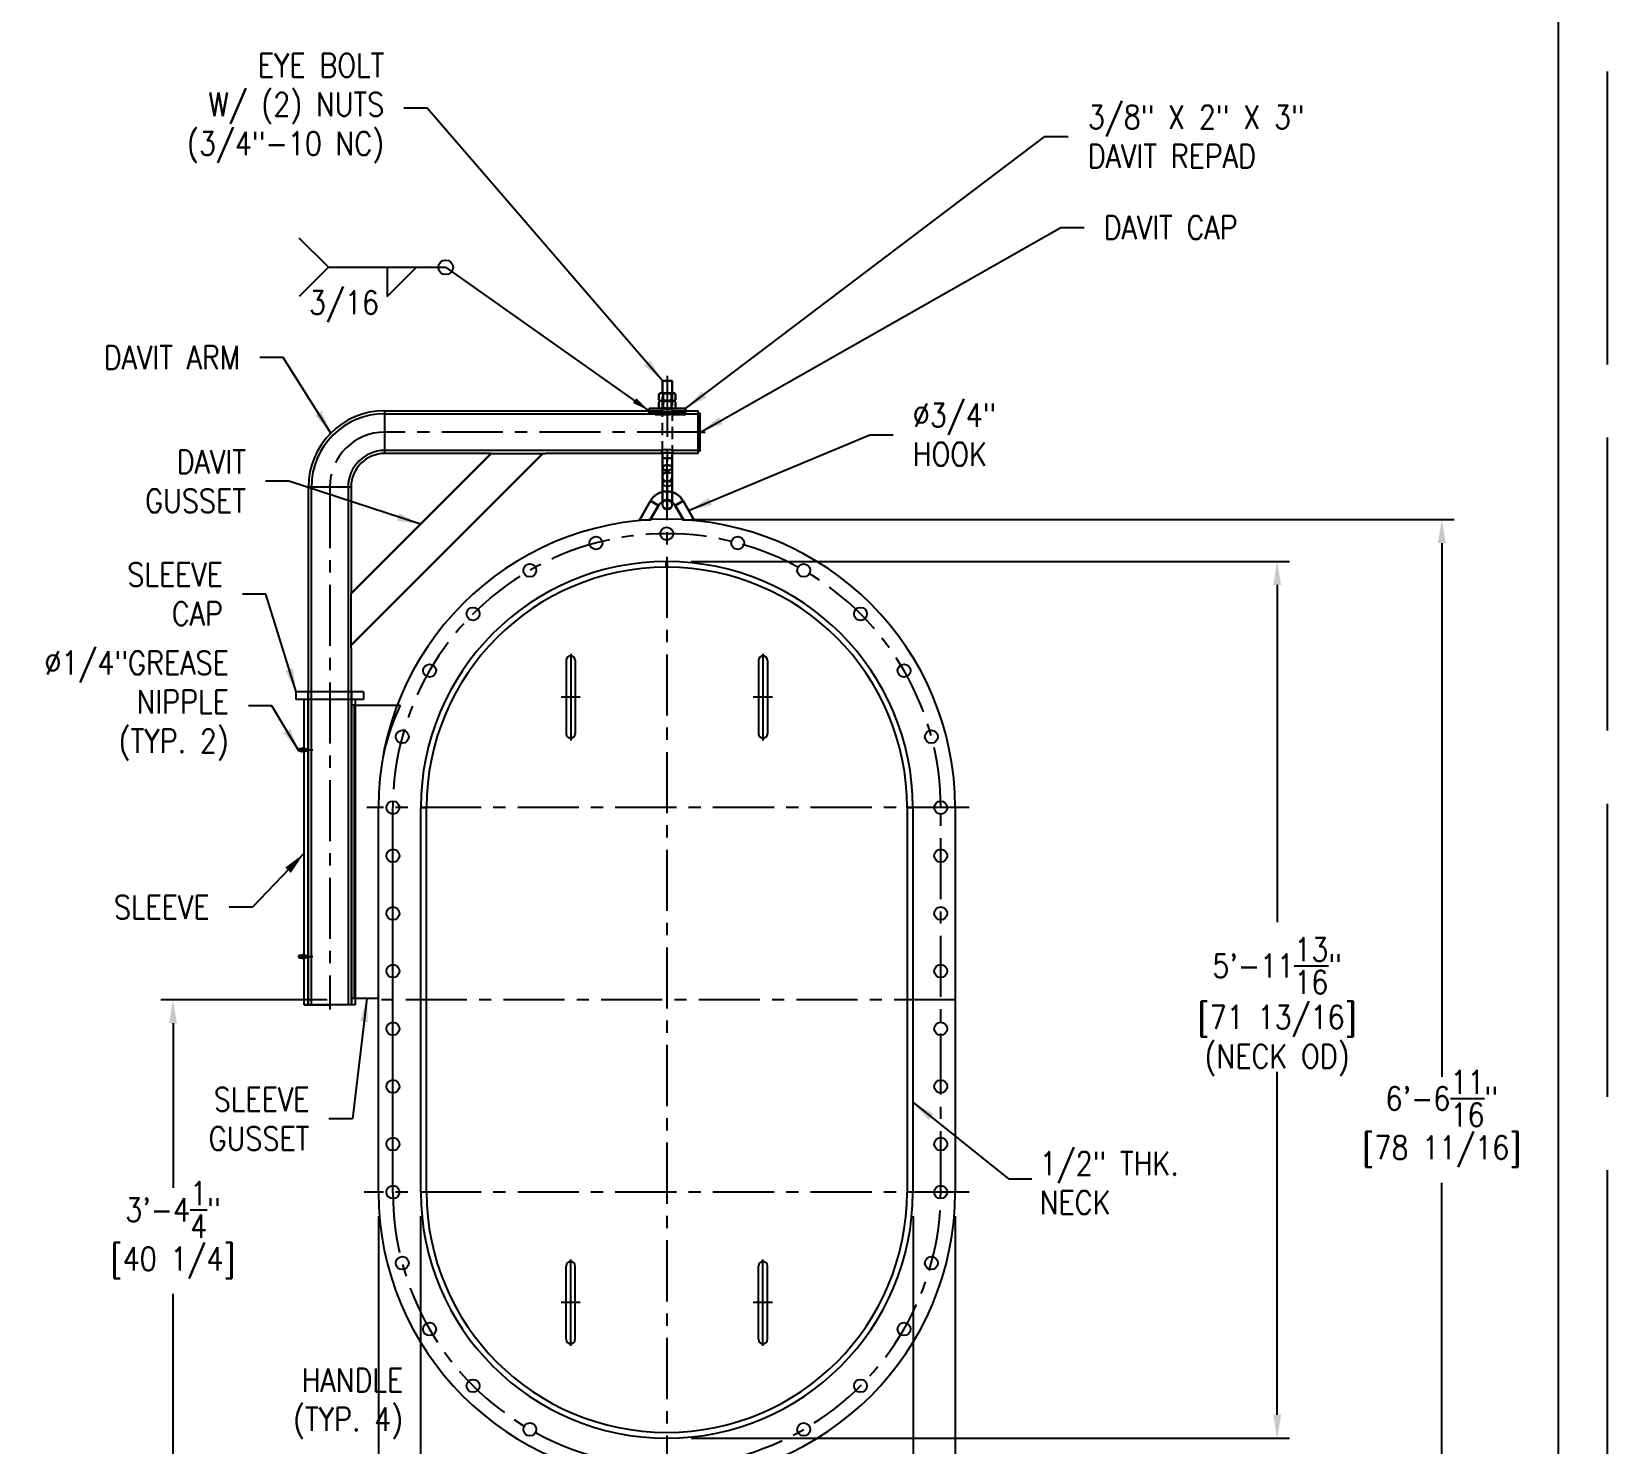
# Model space of a CAD drawing. Extents: x -219 to 1080, y 12 to 426.
# Drawn here: x 242.9 to 372, y 103.5 to 219.3 of the extents above; entities that cross this region are included whole.
import ezdxf

# ---------------------------------------------------------------- set-up
doc = ezdxf.new("R2010")
doc.units = 0
doc.header["$LTSCALE"] = 4
doc.header["$MEASUREMENT"] = 0
doc.header["$PDMODE"] = 33
doc.header["$PDSIZE"] = -0.5
for name, pattern in [('AM_ISO02W050', [7.5, 6, -1.5]), ('CENTER', [2, 1.25, -0.25, 0.25, -0.25]), ('HIDDEN', [0.375, 0.25, -0.125])]:
    doc.linetypes.add(name, pattern=pattern)
doc.layers.get('0').update_dxf_attribs({"linetype": 'CONTINUOUS'})
doc.layers.get('Defpoints').update_dxf_attribs({"linetype": 'CONTINUOUS'})
for name, color, linetype, lineweight in [('AM_0', 7, 'CONTINUOUS', 30), ('AM_3', 6, 'HIDDEN', 25), ('AM_7', 142, 'CENTER', 25)]:
    doc.layers.add(name, color=color, linetype=linetype, lineweight=lineweight)
for name, color, linetype in [('CENTER', 6, 'CENTER'), ('COVER', 3, 'CONTINUOUS'), ('DIM', 1, 'CONTINUOUS'), ('EXTERNALS', 3, 'CONTINUOUS'), ('HANDLE', 2, 'CONTINUOUS'), ('NECK', 242, 'CONTINUOUS'), ('PIVOT', 30, 'CONTINUOUS')]:
    doc.layers.add(name, color=color, linetype=linetype)
doc.styles.add('ROMANS', font='ROMANS.shx', dxfattribs={"width": 0.85, "height": 1.92})
doc.styles.get("Standard").update_dxf_attribs({"font": 'sanss___.ttf'})
doc.dimstyles.get("Standard").update_dxf_attribs({"dimtxt": 0.18, "dimasz": 0.18, "dimexe": 0.18, "dimexo": 0.0625, "dimgap": 0.09, "dimtad": 0, "dimtih": 1, "dimtoh": 1, "dimdec": 4, "dimzin": 0, "dimdsep": 46, "dimtxsty": 'Standard', "dimcen": 0.09, "dimadec": 0, "dimazin": 0, "dimtfac": 1, "dimtdec": 4, "dimtofl": 0, "dimtmove": 0, "dimatfit": 3, "dimfxl": 1, "dimtolj": 1, "dimtzin": 0, "dimarcsym": 0})

# ---------------------------------------------------------------- blocks, each defined once
blk = doc.blocks.new('*D99')
at = {"layer": 'Defpoints', "color": 0, "transparency": 16777216}
for p in [(271.31, 124.22), (318.56, 124.22), (318.56, 77.82)]:
    blk.add_point(p, dxfattribs=at)
at = {"layer": 'DIM', "color": 0, "lineweight": -2, "transparency": 16777216}
for p, q in [((271.31, 122.22), (271.31, 76.82)), ((318.56, 122.22), (318.56, 76.82)), ((273.23, 77.82), (289.31, 77.82)), ((316.64, 77.82), (300.98, 77.82))]:
    blk.add_line(p, q, dxfattribs=at)
at = {"layer": 'DIM', "color": 0, "transparency": 16777216}
for points in [[(273.23, 78.14), (273.23, 77.5), (271.31, 77.82)], [(316.64, 78.14), (316.64, 77.5), (318.56, 77.82)]]:
    blk.add_solid(points, dxfattribs=at)
at = {"layer": 'DIM', "color": 0, "transparency": 16777216, "char_height": 1.92, "attachment_point": 5, "style": 'ROMANS'}
for s, insert in [('\\A1;3\'-11{\\H1x;\\S1/4;}"', (295.15, 80.38)), ('\\A1;[47 1/4]', (295.15, 76.03))]:
    blk.add_mtext(s, dxfattribs=dict(at, insert=insert))
blk = doc.blocks.new('*D100')
at = {"layer": 'Defpoints', "color": 0, "transparency": 16777216}
for p in [(294.94, 179.28), (294.94, 100.6), (358.43, 100.6)]:
    blk.add_point(p, dxfattribs=at)
at = {"layer": 'DIM', "color": 0, "lineweight": -2, "transparency": 16777216}
for p, q in [((296.94, 179.28), (359.43, 179.28)), ((358.43, 177.36), (358.43, 133.64)), ((358.43, 102.52), (358.43, 124.96)), ((296.94, 100.6), (359.43, 100.6))]:
    blk.add_line(p, q, dxfattribs=at)
at = {"layer": 'DIM', "color": 0, "transparency": 16777216}
for points in [[(358.11, 177.36), (358.75, 177.36), (358.43, 179.28)], [(358.11, 102.52), (358.75, 102.52), (358.43, 100.6)]]:
    blk.add_solid(points, dxfattribs=at)
at = {"layer": 'DIM', "color": 0, "transparency": 16777216, "char_height": 1.92, "attachment_point": 5, "style": 'ROMANS'}
for s, insert in [('\\A1;6\'-6{\\H1x;\\S11/16;}"', (358.43, 131.86)), ('\\A1;[78 11/16]', (358.43, 127.52))]:
    blk.add_mtext(s, dxfattribs=dict(at, insert=insert))
blk = doc.blocks.new('*D101')
at = {"layer": 'Defpoints', "color": 0, "transparency": 16777216}
for p in [(274.75, 124.22), (315.13, 124.22), (315.13, 89.6)]:
    blk.add_point(p, dxfattribs=at)
at = {"layer": 'DIM', "color": 0, "lineweight": -2, "transparency": 16777216}
for p, q in [((274.75, 122.22), (274.75, 88.6)), ((315.13, 122.22), (315.13, 88.6)), ((276.67, 89.6), (287.94, 89.6)), ((313.21, 89.6), (301.56, 89.6))]:
    blk.add_line(p, q, dxfattribs=at)
at = {"layer": 'DIM', "color": 0, "transparency": 16777216}
for points in [[(276.67, 89.92), (276.67, 89.28), (274.75, 89.6)], [(313.21, 89.92), (313.21, 89.28), (315.13, 89.6)]]:
    blk.add_solid(points, dxfattribs=at)
at = {"layer": 'DIM', "color": 0, "transparency": 16777216, "char_height": 1.92, "attachment_point": 5, "style": 'ROMANS'}
for s, insert in [('\\A1;3\'-4{\\H1x;\\S3/8;}"', (294.75, 92.16)), ('\\A1;[40 3/8]\\P(NECK OD)', (294.75, 86.03))]:
    blk.add_mtext(s, dxfattribs=dict(at, insert=insert))
blk = doc.blocks.new('*D102')
at = {"layer": 'Defpoints', "color": 0, "transparency": 16777216}
for p in [(294.94, 175.85), (294.94, 104.03), (344.94, 104.03)]:
    blk.add_point(p, dxfattribs=at)
at = {"layer": 'DIM', "color": 0, "lineweight": -2, "transparency": 16777216}
for p, q in [((296.94, 175.85), (345.94, 175.85)), ((344.94, 173.93), (344.94, 146.3)), ((344.94, 105.95), (344.94, 134.04)), ((296.94, 104.03), (345.94, 104.03))]:
    blk.add_line(p, q, dxfattribs=at)
at = {"layer": 'DIM', "color": 0, "transparency": 16777216}
for points in [[(344.62, 173.93), (345.26, 173.93), (344.94, 175.85)], [(344.62, 105.95), (345.26, 105.95), (344.94, 104.03)]]:
    blk.add_solid(points, dxfattribs=at)
at = {"layer": 'DIM', "color": 0, "transparency": 16777216, "char_height": 1.92, "attachment_point": 5, "style": 'ROMANS'}
for s, insert in [('\\A1;5\'-11{\\H1x;\\S13/16;}"', (344.94, 142.73)), ('\\A1;[71 13/16]\\P(NECK OD)', (344.94, 136.6))]:
    blk.add_mtext(s, dxfattribs=dict(at, insert=insert))
blk = doc.blocks.new('*D103')
at = {"layer": 'Defpoints', "color": 0, "transparency": 16777216}
for p in [(254.49, 139.94), (269.12, 139.94), (264.77, 99.69)]:
    blk.add_point(p, dxfattribs=at)
at = {"layer": 'DIM', "color": 0, "lineweight": -2, "transparency": 16777216}
for p, q in [((267.12, 139.94), (253.49, 139.94)), ((254.49, 138.02), (254.49, 124.54)), ((254.49, 101.61), (254.49, 115.85)), ((262.77, 99.69), (253.49, 99.69))]:
    blk.add_line(p, q, dxfattribs=at)
at = {"layer": 'DIM', "color": 0, "transparency": 16777216}
for points in [[(254.17, 138.02), (254.81, 138.02), (254.49, 139.94)], [(254.17, 101.61), (254.81, 101.61), (254.49, 99.69)]]:
    blk.add_solid(points, dxfattribs=at)
at = {"layer": 'DIM', "color": 0, "transparency": 16777216, "char_height": 1.92, "attachment_point": 5, "style": 'ROMANS'}
for s, insert in [('\\A1;3\'-4{\\H1x;\\S1/4;}"', (254.49, 122.75)), ('\\A1;[40 1/4]', (254.49, 118.41))]:
    blk.add_mtext(s, dxfattribs=dict(at, insert=insert))

msp = doc.modelspace()

# ---------------------------------------------------------------- linework, layer by layer
msp.add_line((367.99419, 24), (367.99419, 296))
at = {"layer": 'AM_0'}
for p, q in [((294.58378, 189.6379), (294.58378, 190.66152)), ((295.37119, 190.66152), (294.58378, 190.66152)), ((295.37119, 190.66152), (295.37119, 189.6379)), ((294.29558, 189.54654), (294.38693, 189.6379)), ((294.29558, 189.09933), (294.29558, 189.54654)), ((294.38693, 189.00797), (294.29558, 189.09933)), ((294.29558, 188.91662), (294.38693, 189.00797)), ((294.29558, 188.46941), (294.29558, 188.91662)), ((294.46605, 189.6379), (294.38693, 189.6379)), ((294.46605, 189.00797), (294.38693, 189.00797)), ((294.97749, 189.6379), (294.46605, 189.6379)), ((294.97749, 189.00797), (294.46605, 189.00797)), ((294.63653, 189.09933), (294.63653, 189.54654)), ((294.63653, 188.46941), (294.63653, 188.91662)), ((295.48892, 189.6379), (294.97749, 189.6379)), ((295.48892, 189.00797), (294.97749, 189.00797)), ((295.31844, 189.09933), (295.31844, 189.54654)), ((295.31844, 188.46941), (295.31844, 188.91662)), ((295.56804, 189.6379), (295.48892, 189.6379)), ((295.56804, 189.00797), (295.48892, 189.00797)), ((295.56804, 189.6379), (295.6594, 189.54654)), ((295.6594, 189.09933), (295.56804, 189.00797)), ((295.56804, 189.00797), (295.6594, 188.91662)), ((295.6594, 189.09933), (295.6594, 189.54654)), ((295.6594, 188.46941), (295.6594, 188.91662)), ((293.48142, 188.37805), (294.38693, 188.37805)), ((293.48142, 188.02917), (293.48142, 188.37805)), ((296.47355, 188.02917), (293.48142, 188.02917)), ((293.48142, 188.02917), (293.48142, 187.88244)), ((294.38693, 188.37805), (294.29558, 188.46941)), ((294.46605, 188.37805), (294.38693, 188.37805)), ((294.97749, 188.37805), (294.46605, 188.37805)), ((294.58378, 188.37401), (294.58378, 188.37805)), ((295.48892, 188.37805), (294.97749, 188.37805)), ((295.37119, 188.37805), (295.37119, 188.37404)), ((295.56804, 188.37805), (295.48892, 188.37805)), ((295.6594, 188.46941), (295.56804, 188.37805)), ((295.56804, 188.37805), (296.47355, 188.37805)), ((296.47355, 188.02917), (296.47355, 188.37805)), ((296.47355, 188.02917), (296.47355, 187.88244)), ((269.07788, 173.22931), (280.54749, 184.69892)), ((269.07788, 168.98667), (284.79013, 184.69892)), ((294.58378, 184.32294), (294.58378, 184.70802)), ((295.37119, 184.70801), (295.37119, 184.32294)), ((294.58378, 183.54065), (294.58378, 184.32294)), ((295.37119, 184.32294), (294.58378, 184.32294)), ((294.58378, 182.24322), (294.58378, 183.54065)), ((295.37119, 184.32294), (295.37119, 183.54065)), ((295.37119, 183.54065), (295.37119, 182.24322)), ((294.58378, 180.51979), (294.58378, 182.24322)), ((295.37119, 182.24322), (295.37119, 180.51979)), ((292.68844, 179.22561), (293.60902, 180.8201)), ((293.60902, 180.8201), (294.25854, 180.4451)), ((296.26847, 180.8201), (295.61895, 180.4451)), ((296.26847, 180.8201), (297.18905, 179.22561)), ((293.5813, 179.27209), (294.25854, 180.4451)), ((295.61895, 180.4451), (296.29618, 179.27209)), ((292.68844, 179.22561), (292.69079, 179.22573)), ((293.62367, 179.27462), (292.69079, 179.22573)), ((293.62367, 179.27462), (293.62602, 179.27475)), ((296.25381, 179.27462), (296.25146, 179.27475)), ((296.25381, 179.27462), (297.1867, 179.22573)), ((297.18905, 179.22561), (297.1867, 179.22573)), ((264.80544, 160.49223), (264.91567, 160.50443)), ((264.80544, 160.49223), (264.80544, 160.33475)), ((264.91567, 160.32254), (264.80544, 160.33475)), ((264.91567, 160.50443), (264.91567, 160.32254)), ((264.99835, 160.50443), (265.08103, 160.52077)), ((264.99835, 160.50443), (264.99835, 160.32254)), ((265.08103, 160.3062), (264.99835, 160.32254)), ((265.08103, 160.55128), (265.09333, 160.5726)), ((265.08103, 160.55128), (265.08103, 160.53282)), ((265.08103, 160.53282), (265.08103, 160.41349)), ((265.08103, 160.41349), (265.08103, 160.29415)), ((265.08103, 160.29415), (265.08103, 160.27569)), ((265.09333, 160.25437), (265.08103, 160.27569)), ((265.18683, 160.5726), (265.09333, 160.5726)), ((265.18683, 160.49304), (265.09333, 160.49304)), ((265.18683, 160.33393), (265.09333, 160.33393)), ((265.18683, 160.25437), (265.09333, 160.25437)), ((265.18683, 160.5726), (265.19914, 160.55128)), ((265.19914, 160.27569), (265.18683, 160.25437)), ((265.19914, 160.55128), (265.19914, 160.53282)), ((265.19914, 160.5375), (265.23851, 160.5375)), ((265.19914, 160.53282), (265.19914, 160.41349)), ((265.19914, 160.41349), (265.19914, 160.29415)), ((265.19914, 160.29415), (265.19914, 160.27569)), ((265.23851, 160.28947), (265.19914, 160.28947)), ((265.23851, 160.5375), (265.23851, 160.28947)), ((265.23851, 160.5316), (265.24126, 160.53151)), ((265.24126, 160.29546), (265.23851, 160.29538)), ((264.80544, 143.56309), (264.91567, 143.5753)), ((264.80544, 143.56309), (264.80544, 143.40561)), ((264.91567, 143.39341), (264.80544, 143.40561)), ((264.91567, 143.5753), (264.91567, 143.39341)), ((264.99835, 143.5753), (265.08103, 143.59164)), ((264.99835, 143.5753), (264.99835, 143.39341)), ((265.08103, 143.37707), (264.99835, 143.39341)), ((265.08103, 143.62215), (265.09333, 143.64347)), ((265.08103, 143.62215), (265.08103, 143.60369)), ((265.08103, 143.60369), (265.08103, 143.48435)), ((265.08103, 143.48435), (265.08103, 143.36502)), ((265.08103, 143.36502), (265.08103, 143.34656)), ((265.09333, 143.32524), (265.08103, 143.34656)), ((265.18683, 143.64347), (265.09333, 143.64347)), ((265.18683, 143.56391), (265.09333, 143.56391)), ((265.18683, 143.4048), (265.09333, 143.4048)), ((265.18683, 143.32524), (265.09333, 143.32524)), ((265.18683, 143.64347), (265.19914, 143.62215)), ((265.19914, 143.34656), (265.18683, 143.32524)), ((265.19914, 143.62215), (265.19914, 143.60369)), ((265.19914, 143.60837), (265.23851, 143.60837)), ((265.19914, 143.60369), (265.19914, 143.48435)), ((265.19914, 143.48435), (265.19914, 143.36502)), ((265.19914, 143.36502), (265.19914, 143.34656)), ((265.23851, 143.36034), (265.19914, 143.36034)), ((265.23851, 143.60837), (265.23851, 143.36034)), ((265.23851, 143.60246), (265.24126, 143.60238)), ((265.24126, 143.36633), (265.23851, 143.36624)), ((267.32788, 139.54734), (265.24126, 139.54734))]:
    msp.add_line(p, q, dxfattribs=at)
at = {"layer": 'AM_0', "flags": 128}
for points in [[(295.37119, 183.54065), (295.36407, 183.57861), (295.34298, 183.6152), (295.30869, 183.6491), (295.26242, 183.67907), (295.20585, 183.70404), (295.14103, 183.72311), (295.0703, 183.73558), (294.99622, 183.74101), (294.92146, 183.7392), (294.84872, 183.73021), (294.78064, 183.71436), (294.71967, 183.69224), (294.66802, 183.66465), (294.62755, 183.63257), (294.59973, 183.59716), (294.58557, 183.55972), (294.58378, 183.54065)], [(295.37119, 182.24322), (295.36407, 182.28118), (295.34298, 182.31777), (295.30869, 182.35166), (295.26242, 182.38164), (295.20585, 182.40661), (295.14103, 182.42568), (295.0703, 182.43815), (294.99622, 182.44357), (294.92146, 182.44176), (294.84872, 182.43277), (294.78064, 182.41693), (294.71967, 182.39481), (294.66802, 182.36721), (294.62755, 182.33513), (294.59973, 182.29973), (294.58557, 182.26228), (294.58378, 182.24322)], [(265.09333, 160.5726), (265.08338, 160.5497), (265.08103, 160.53282)], [(265.08103, 160.53282), (265.08483, 160.51126), (265.09333, 160.49304)], [(265.09333, 160.49304), (265.08338, 160.44724), (265.08103, 160.41349)], [(265.08103, 160.41349), (265.08483, 160.37036), (265.09333, 160.33393)], [(265.09333, 160.33393), (265.08338, 160.31103), (265.08103, 160.29415)], [(265.08103, 160.29415), (265.08483, 160.27259), (265.09333, 160.25437)], [(265.19914, 160.53282), (265.19533, 160.55438), (265.18683, 160.5726)], [(265.18683, 160.49304), (265.19678, 160.51594), (265.19914, 160.53282)], [(265.19914, 160.41349), (265.19533, 160.45661), (265.18683, 160.49304)], [(265.18683, 160.33393), (265.19678, 160.37973), (265.19914, 160.41349)], [(265.19914, 160.29415), (265.19533, 160.31572), (265.18683, 160.33393)], [(265.18683, 160.25437), (265.19678, 160.27728), (265.19914, 160.29415)], [(265.09333, 143.64347), (265.08338, 143.62056), (265.08103, 143.60369)], [(265.08103, 143.60369), (265.08483, 143.58212), (265.09333, 143.56391)], [(265.09333, 143.56391), (265.08338, 143.51811), (265.08103, 143.48435)], [(265.08103, 143.48435), (265.08483, 143.44123), (265.09333, 143.4048)], [(265.09333, 143.4048), (265.08338, 143.3819), (265.08103, 143.36502)], [(265.08103, 143.36502), (265.08483, 143.34346), (265.09333, 143.32524)], [(265.19914, 143.60369), (265.19533, 143.62525), (265.18683, 143.64347)], [(265.18683, 143.56391), (265.19678, 143.58681), (265.19914, 143.60369)], [(265.19914, 143.48435), (265.19533, 143.52748), (265.18683, 143.56391)], [(265.18683, 143.4048), (265.19678, 143.4506), (265.19914, 143.48435)], [(265.19914, 143.36502), (265.19533, 143.38658), (265.18683, 143.4048)], [(265.18683, 143.32524), (265.19678, 143.34814), (265.19914, 143.36502)]]:
    msp.add_lwpolyline(points, dxfattribs=at)
at = {"layer": 'AM_0'}
for centre, radius, start, end in [((294.48389, 189.39987), 0.23869, 94.2859267, 142.0876441), ((294.48479, 189.24768), 0.24044, 218.0965222, 265.529907), ((294.48389, 188.76995), 0.23869, 94.2859267, 142.0876441), ((294.44731, 189.39819), 0.24044, 38.0965222, 85.529907), ((294.44821, 189.246), 0.23869, 274.2859267, 322.0876441), ((294.44731, 188.76827), 0.24044, 38.0965222, 85.529907), ((294.99723, 188.88231), 0.75584, 91.4965697, 118.5034303), ((294.99701, 189.76276), 0.75504, 241.48194, 268.51806), ((294.99723, 188.25239), 0.75584, 91.4965697, 118.5034303), ((294.95764, 188.88192), 0.75624, 61.5038136, 88.4961864), ((294.95743, 189.76472), 0.75701, 271.517805, 298.482195), ((294.95764, 188.252), 0.75624, 61.5038136, 88.4961864), ((295.50766, 189.39819), 0.24044, 94.470093, 141.9034778), ((295.50676, 189.246), 0.23869, 217.9123559, 265.7140733), ((295.50766, 188.76827), 0.24044, 94.470093, 141.9034778), ((295.47108, 189.39987), 0.23869, 37.9123559, 85.7140733), ((295.47018, 189.24768), 0.24044, 274.470093, 321.9034778), ((295.47108, 188.76995), 0.23869, 37.9123559, 85.7140733), ((294.48479, 188.61776), 0.24044, 218.0965222, 265.529907), ((294.44821, 188.61608), 0.23869, 274.2859267, 322.0876441), ((294.97745, 190.28349), 1.94975, 257.7603431, 282.0787436), ((294.99701, 189.13284), 0.75504, 241.48194, 268.51806), ((294.95743, 189.1348), 0.75701, 271.517805, 298.482195), ((295.50676, 188.61608), 0.23869, 217.9123559, 265.7140733), ((295.47018, 188.61776), 0.24044, 274.470093, 321.9034778), ((294.98584, 182.93756), 1.81581, 90.2635579, 103.9026106), ((294.97062, 182.94933), 1.80404, 75.9625298, 89.7820154), ((294.93874, 180.05238), 1.53543, 30, 150), ((294.93874, 180.05238), 0.78543, 30, 150), ((294.97749, 180.51979), 0.3937, 180, 0), ((264.95701, 160.36886), 0.14173, 73.0422367, 106.9577633), ((264.95701, 160.45811), 0.14173, 253.0422367, 286.9577633), ((264.95701, 143.43973), 0.14173, 73.0422367, 106.9577633), ((264.95701, 143.52898), 0.14173, 253.0422367, 286.9577633)]:
    msp.add_arc(centre, radius, start, end, dxfattribs=at)
at = {"layer": 'AM_3'}
for p, q in [((294.58378, 188.37805), (294.58378, 189.6379)), ((294.63705, 189.00797), (294.63705, 189.6379)), ((294.63705, 188.37805), (294.63705, 189.00797)), ((295.31792, 189.6379), (295.31792, 189.00797)), ((295.31792, 189.00797), (295.31792, 188.37805)), ((295.37119, 189.6379), (295.37119, 188.37805)), ((293.48142, 188.19892), (294.54677, 188.19892)), ((293.48142, 188.1812), (294.5641, 188.1812)), ((293.48142, 187.88244), (293.48142, 187.86792)), ((296.47355, 187.86792), (293.48142, 187.86792)), ((294.54441, 187.94999), (294.54441, 188.19892)), ((294.5641, 188.1812), (294.5641, 188.37805)), ((294.58378, 184.70802), (294.58378, 188.37401)), ((295.00702, 188.14571), (294.92309, 188.14638)), ((295.00941, 187.88865), (294.9319, 187.88912)), ((295.37119, 188.37404), (295.37119, 184.70801)), ((295.38539, 188.1812), (296.47355, 188.1812)), ((295.39087, 188.37805), (295.39087, 188.17991)), ((295.40542, 188.19892), (296.47355, 188.19892)), ((295.41056, 188.19892), (295.41056, 187.94948)), ((296.47355, 187.88244), (296.47355, 187.86792)), ((294.54441, 184.69892), (294.54441, 184.94836)), ((294.94556, 185.00919), (295.02307, 185.00872)), ((294.94795, 184.75213), (295.03188, 184.75146)), ((295.41056, 184.94785), (295.41056, 184.69892)), ((294.58378, 184.32294), (295.37119, 184.32294)), ((295.24968, 183.08748), (294.70529, 183.08748)), ((295.17536, 183.14361), (295.19563, 183.13099)), ((294.25854, 180.4451), (293.60902, 180.8201)), ((295.61895, 180.4451), (296.26847, 180.8201)), ((294.89937, 175.37408), (294.89843, 175.84652)), ((294.97906, 175.84652), (294.97811, 175.37408)), ((265.24126, 160.53151), (265.37631, 160.52729)), ((265.24126, 160.5127), (265.24126, 160.53136)), ((265.24126, 160.51399), (265.5563, 160.51399)), ((265.24126, 160.29562), (265.24126, 160.31314)), ((265.55623, 160.31299), (265.24126, 160.31299)), ((265.37631, 160.29968), (265.24126, 160.29546)), ((265.37631, 160.52729), (265.37631, 160.29968)), ((265.37631, 160.52729), (265.39599, 160.50699)), ((265.39599, 160.31998), (265.37631, 160.29968)), ((265.39599, 160.50699), (265.39599, 160.31998)), ((271.3167, 155.68908), (271.0718, 155.68908)), ((274.78126, 155.68908), (275.2537, 155.68908)), ((265.24126, 143.60238), (265.37631, 143.59816)), ((265.24126, 143.58357), (265.24126, 143.60222)), ((265.24126, 143.58485), (265.5563, 143.58485)), ((265.24126, 143.36648), (265.24126, 143.384)), ((265.55623, 143.38385), (265.24126, 143.38385)), ((265.37631, 143.37055), (265.24126, 143.36633)), ((265.37631, 143.59816), (265.37631, 143.37055)), ((265.37631, 143.59816), (265.39599, 143.57786)), ((265.39599, 143.39085), (265.37631, 143.37055)), ((265.39599, 143.57786), (265.39599, 143.39085)), ((275.2537, 124.19301), (274.78126, 124.19301)), ((315.09622, 124.19301), (314.62378, 124.19301))]:
    msp.add_line(p, q, dxfattribs=at)
at = {"layer": 'AM_3', "flags": 128}
for points in [[(294.58378, 183.54065), (294.58557, 183.52158), (294.59973, 183.48414), (294.62755, 183.44874), (294.66802, 183.41666), (294.71967, 183.38906), (294.78064, 183.36694), (294.84872, 183.3511), (294.92146, 183.34211), (294.99622, 183.34029), (295.0703, 183.34572), (295.14103, 183.35819), (295.20585, 183.37726), (295.26242, 183.40223), (295.30869, 183.43221), (295.34298, 183.4661), (295.36407, 183.50269), (295.37119, 183.54065), (295.37119, 183.54065)], [(294.58378, 182.24322), (294.58557, 182.22415), (294.59973, 182.1867), (294.62755, 182.1513), (294.66802, 182.11922), (294.71967, 182.09162), (294.78064, 182.0695), (294.84872, 182.05366), (294.92146, 182.04467), (294.99622, 182.04286), (295.0703, 182.04829), (295.14103, 182.06076), (295.20585, 182.07982), (295.26242, 182.1048), (295.30869, 182.13477), (295.34298, 182.16867), (295.36407, 182.20526), (295.37119, 182.24322), (295.37119, 182.24322)], [(294.68161, 182.54113), (294.78272, 182.46091), (294.84283, 182.43329), (294.91024, 182.41527), (295.03396, 182.41355), (295.14109, 182.44511), (295.23751, 182.50647), (295.31824, 182.60073), (295.36567, 182.72362), (295.37114, 182.78925), (295.36304, 182.85672), (295.34264, 182.91787), (295.30888, 182.97676), (295.21476, 183.06783), (295.09593, 183.12252), (294.96706, 183.13863), (294.84142, 183.11715), (294.73086, 183.06132), (294.64575, 182.97629), (294.59497, 182.86896), (294.58574, 182.74803), (294.62324, 182.6247), (294.68161, 182.54113)], [(294.70529, 183.08748), (294.75682, 183.12924), (294.80218, 183.15447)], [(294.76451, 183.13437), (294.81454, 183.16165), (294.82372, 183.16568)], [(295.14137, 183.15782), (295.16669, 183.14847), (295.24968, 183.08748)], [(265.24127, 160.31314), (265.24127, 160.31299), (265.24154, 160.31894), (265.24223, 160.33553), (265.24302, 160.36091), (265.24358, 160.39224), (265.24369, 160.41349)], [(265.24369, 160.41349), (265.24342, 160.44673), (265.24274, 160.47623), (265.24195, 160.49867), (265.24138, 160.51152), (265.2413, 160.51332), (265.24173, 160.50387), (265.24249, 160.48426), (265.24324, 160.45665), (265.24366, 160.42416), (265.24356, 160.39134)], [(265.55623, 160.31312), (265.55623, 160.31299), (265.55655, 160.31891), (265.55736, 160.33547), (265.55829, 160.36083), (265.55895, 160.39215), (265.55908, 160.41349)], [(265.55908, 160.41349), (265.55877, 160.44672), (265.55797, 160.47621), (265.55703, 160.49866), (265.55636, 160.51152), (265.55626, 160.51332), (265.55677, 160.50389), (265.55766, 160.48429), (265.55855, 160.45669), (265.55905, 160.4242), (265.55893, 160.39132)], [(265.24127, 143.384), (265.24127, 143.38386), (265.24154, 143.38981), (265.24223, 143.40639), (265.24302, 143.43178), (265.24358, 143.46311), (265.24369, 143.48435)], [(265.24369, 143.48435), (265.24342, 143.5176), (265.24274, 143.54709), (265.24195, 143.56954), (265.24138, 143.58239), (265.2413, 143.58418), (265.24173, 143.57474), (265.24249, 143.55512), (265.24324, 143.52751), (265.24366, 143.49503), (265.24356, 143.4622)], [(265.55623, 143.38399), (265.55623, 143.38386), (265.55655, 143.38978), (265.55736, 143.40633), (265.55829, 143.43169), (265.55895, 143.46301), (265.55908, 143.48435)], [(265.55908, 143.48435), (265.55877, 143.51759), (265.55797, 143.54708), (265.55703, 143.56953), (265.55636, 143.58239), (265.55626, 143.58419), (265.55677, 143.57476), (265.55766, 143.55516), (265.55855, 143.52755), (265.55905, 143.49507), (265.55893, 143.46218)]]:
    msp.add_lwpolyline(points, dxfattribs=at)
at = {"layer": 'AM_3'}
for centre, radius, start, end in [((294.98435, 189.94851), 1.80404, 255.9625298, 269.7820154), ((294.98729, 189.45494), 1.56787, 253.7142199, 269.6417084), ((294.97744, 189.88701), 1.75517, 256.3789177, 283.4398264), ((294.96913, 189.96028), 1.81581, 270.2635579, 283.9026106), ((294.96579, 189.46775), 1.58069, 270.4238524, 286.1544182), ((294.98918, 183.43009), 1.58069, 90.4238524, 106.1544182), ((294.96768, 183.4429), 1.56787, 73.7142199, 89.6417084), ((294.97749, 182.80297), 0.39374, 46.2668369, 133.7331631), ((294.97749, 180.51979), 0.3937, 0, 180)]:
    msp.add_arc(centre, radius, start, end, dxfattribs=at)
at = {"layer": 'AM_7'}
for p, q in [((294.97749, 191.05522), (294.97749, 180.12609)), ((297.49717, 186.44892), (271.82788, 186.44892)), ((297.49717, 186.44892), (298.08772, 186.44892)), ((267.32788, 181.94892), (267.32788, 139.15364)), ((264.84999, 160.41349), (265.95278, 160.41349)), ((264.84999, 143.48435), (265.95278, 143.48435))]:
    msp.add_line(p, q, dxfattribs=at)
msp.add_arc((271.82788, 181.94892), 4.5, 90, 180, dxfattribs=at)
at = {"layer": 'CENTER'}
for p, q in [((294.93874, 184.24461), (294.93874, 95.63748)), ((319.72181, 155.68908), (270.3519, 155.68908)), ((317.37969, 124.19301), (317.37969, 155.68908)), ((318.56079, 139.94105), (271.3167, 139.94105)), ((319.72181, 124.19301), (270.15567, 124.19301))]:
    msp.add_line(p, q, dxfattribs=at)
for centre, start, end in [((294.93874, 155.68908), 359.9348924, 180), ((294.93874, 124.19301), 180, 0.0651076)]:
    msp.add_arc(centre, 22.44094, start, end, dxfattribs=at)
at = {"layer": 'COVER'}
for p, q in [((271.3167, 124.19301), (271.3167, 155.68908)), ((272.4978, 124.19301), (272.4978, 155.68908)), ((314.62378, 155.68908), (315.09622, 155.68908)), ((318.56079, 155.68908), (318.56079, 124.19301))]:
    msp.add_line(p, q, dxfattribs=at)
for centre in [(294.93874, 178.13002), (289.1306, 177.36537), (300.74689, 177.36537), (283.71827, 175.12351), (306.15922, 175.12351), (279.0706, 171.55722), (310.80689, 171.55722), (275.50431, 166.90955), (314.37317, 166.90955), (273.26245, 161.49722), (316.61503, 161.49722), (272.4978, 155.68908), (317.37969, 155.68908), (272.4978, 151.75207), (317.37969, 151.75207), (272.4978, 147.02766), (317.37969, 147.02766), (272.4978, 142.30325), (317.37969, 142.30325), (272.4978, 137.57884), (317.37969, 137.57884), (272.4978, 132.85443), (317.37969, 132.85443), (272.4978, 128.13002), (317.37969, 128.13002), (272.4978, 124.19301), (317.37969, 124.19301), (273.26245, 118.38487), (316.61503, 118.38487), (275.50431, 112.97254), (314.37317, 112.97254), (279.0706, 108.32487), (310.80689, 108.32487), (283.71827, 104.75859), (306.15922, 104.75859)]:
    msp.add_circle(centre, 0.5315, dxfattribs=at)
for centre, start, end in [((294.93874, 155.68908), 0, 180), ((294.93874, 124.19301), 180, 0)]:
    msp.add_arc(centre, 23.62205, start, end, dxfattribs=at)
at = {"layer": 'Defpoints', "linetype": 'AM_ISO02W050'}
msp.add_line((372, 12), (372, 300), dxfattribs=at)
at = {"layer": 'DIM'}
for p, q in [((267.22717, 199.94908), (264.82717, 202.34908)), ((267.22717, 199.94908), (264.82717, 197.54908)), ((267.22717, 199.94908), (276.82717, 199.94908)), ((272.02717, 197.54908), (274.42717, 199.94908)), ((272.02717, 199.94908), (272.02717, 197.54908))]:
    msp.add_line(p, q, dxfattribs=at)
msp.add_circle((276.82717, 199.94908), 0.6, dxfattribs=at)
at = {"layer": 'EXTERNALS'}
for p, q in [((297.49717, 188.00404), (297.68467, 188.00404)), ((297.68467, 184.8938), (297.68467, 188.00404)), ((297.68467, 184.8938), (297.49717, 184.8938)), ((264.57197, 164.54734), (264.57197, 165.17234)), ((270.08378, 165.17234), (264.57197, 165.17234)), ((270.08378, 164.54734), (264.57197, 164.54734)), ((265.55623, 164.54734), (265.55623, 165.17234)), ((269.09953, 165.17234), (269.09953, 164.54734)), ((269.34631, 164.0749), (269.10141, 164.0749)), ((269.10141, 140.05916), (269.10141, 164.0749)), ((269.34631, 164.0749), (269.41449, 164.0749)), ((269.34631, 140.05916), (269.34631, 164.0749)), ((269.41449, 164.0749), (273.10796, 164.0749)), ((270.08378, 165.17234), (270.08378, 164.54734)), ((269.34631, 140.05916), (269.10141, 140.05916)), ((269.41449, 140.05916), (269.34631, 140.05916)), ((271.3167, 140.05916), (269.41449, 140.05916))]:
    msp.add_line(p, q, dxfattribs=at)
msp.add_arc((289.3475, 156.25584), 18.02389, 154.2899843, 168.4395594, dxfattribs=at)
at = {"layer": 'HANDLE'}
for p, q in [((287.06473, 168.2875), (287.06473, 166.7127)), ((302.81276, 168.2875), (302.81276, 166.7127)), ((286.68973, 167.7442), (286.68973, 161.7442)), ((287.06473, 166.7127), (287.06473, 162.77569)), ((287.43973, 167.7442), (287.43973, 161.7442)), ((302.43776, 167.7442), (302.43776, 161.7442)), ((302.81276, 166.7127), (302.81276, 162.77569)), ((303.18776, 167.7442), (303.18776, 161.7442)), ((287.85213, 164.7442), (286.27733, 164.7442)), ((303.60016, 164.7442), (302.02536, 164.7442)), ((287.06473, 162.77569), (287.06473, 161.20089)), ((302.81276, 162.77569), (302.81276, 161.20089)), ((286.68973, 112.1379), (286.68973, 118.1379)), ((287.06473, 117.1064), (287.06473, 118.6812)), ((287.43973, 112.1379), (287.43973, 118.1379)), ((302.43776, 112.1379), (302.43776, 118.1379)), ((302.81276, 117.1064), (302.81276, 118.6812)), ((303.18776, 112.1379), (303.18776, 118.1379)), ((287.06473, 113.16939), (287.06473, 117.1064)), ((302.81276, 113.16939), (302.81276, 117.1064)), ((287.85213, 115.1379), (286.27733, 115.1379)), ((303.60016, 115.1379), (302.02536, 115.1379)), ((287.06473, 111.59459), (287.06473, 113.16939)), ((302.81276, 111.59459), (302.81276, 113.16939))]:
    msp.add_line(p, q, dxfattribs=at)
for centre, start, end in [((287.06473, 167.7442), 0, 180), ((302.81276, 167.7442), 0, 180), ((287.06473, 161.7442), 180, 0), ((302.81276, 161.7442), 180, 0), ((287.06473, 118.1379), 0, 180), ((302.81276, 118.1379), 0, 180), ((287.06473, 112.1379), 180, 0), ((302.81276, 112.1379), 180, 0)]:
    msp.add_arc(centre, 0.375, start, end, dxfattribs=at)
at = {"layer": 'NECK'}
for p, q in [((274.78126, 124.19301), (274.78126, 155.68908)), ((275.2537, 124.19301), (275.2537, 155.68908)), ((314.62378, 155.68908), (314.62378, 124.19301)), ((315.09622, 155.68908), (315.09622, 124.19301))]:
    msp.add_line(p, q, dxfattribs=at)
for centre, radius, start, end in [((294.93874, 155.68908), 20.15748, 0, 180), ((294.93874, 155.68908), 19.68504, 90.1145914, 180), ((294.93874, 155.68908), 19.68504, 0, 89.8854082), ((294.93874, 124.19301), 20.15748, 180, 0), ((294.93874, 124.19301), 19.68504, 180, 0)]:
    msp.add_arc(centre, radius, start, end, dxfattribs=at)
at = {"layer": 'PIVOT'}
for p, q in [((271.82788, 188.19892), (293.48142, 188.19892)), ((271.82788, 184.69892), (271.82788, 188.19892)), ((271.82788, 187.95089), (294.54761, 187.95089)), ((295.40558, 187.95089), (297.49717, 187.95089)), ((296.47355, 188.19892), (297.49717, 188.19892)), ((297.49717, 184.69892), (297.49717, 188.19892)), ((294.54939, 184.94695), (271.82788, 184.94695)), ((280.54749, 184.69892), (271.82788, 184.69892)), ((280.54749, 184.69892), (285.0017, 184.69892)), ((294.54955, 184.69892), (285.0017, 184.69892)), ((297.49717, 184.94695), (295.40736, 184.94695)), ((297.49717, 184.69892), (295.4082, 184.69892)), ((265.57788, 165.17234), (265.57788, 181.94892)), ((269.07788, 181.94892), (265.57788, 181.94892)), ((265.82591, 139.54734), (265.82591, 181.94892)), ((268.82985, 181.94892), (268.82985, 139.54734)), ((269.07788, 181.94892), (269.07788, 173.22931)), ((269.07788, 168.7751), (269.07788, 173.22931)), ((269.07788, 168.7751), (269.07788, 165.17234)), ((265.24126, 160.53136), (265.24126, 164.54734)), ((265.55623, 160.5127), (265.55623, 164.54734)), ((265.57788, 139.54734), (265.57788, 165.17234)), ((269.07788, 165.17234), (269.07788, 139.54734)), ((269.09953, 164.54734), (269.09953, 139.54734)), ((269.41449, 164.54734), (269.41449, 139.54734)), ((265.24126, 143.60222), (265.24126, 160.29562)), ((265.55623, 143.58357), (265.55623, 160.31312)), ((265.24126, 139.54734), (265.24126, 143.36648)), ((265.55623, 139.54734), (265.55623, 143.38399)), ((269.41449, 139.54734), (267.32788, 139.54734))]:
    msp.add_line(p, q, dxfattribs=at)
for radius in [6.25, 6.00197, 2.99803, 2.75]:
    msp.add_arc((271.82788, 181.94892), radius, 90, 180, dxfattribs=at)

# ---------------------------------------------------------------- texts
at = {"layer": 'DIM', "style": 'ROMANS', "width": 0.85}
msp.add_text('3/16', height=1.92, dxfattribs=at).set_placement((265.6271, 196.0993))
at = {"layer": 'DIM', "char_height": 1.92, "style": 'ROMANS'}
for s, insert, width, attachment_point in [('EYE BOLT\\PW/ (2) NUTS\\P(3/4"-10 NC)', (271.79047, 212.9784), 18.7606298, 6), ('\\pxqr;HANDLE\\P(TYP. 4)', (262.07535, 106.87331), 11.2738181, 4)]:
    msp.add_mtext(s, dxfattribs=dict(at, insert=insert, width=width, attachment_point=attachment_point))
for s, insert, attachment_point in [('3/8" X 2" X 3"\\PDAVIT REPAD', (329.43033, 210.65789), 4), ('DAVIT CAP', (330.72479, 203.2106), 4), ('DAVIT ARM', (260.0027, 192.55918), 6), ('%%C3/4" \\PHOOK', (315.08372, 186.23941), 4), ('DAVIT\\PGUSSET', (260.4551, 182.42451), 6), ('SLEEVE\\PCAP', (258.58385, 173.1782), 6), ('%%C1/4"GREASE\\PNIPPLE\\P(TYP. 2)', (259.05983, 164.02802), 6), ('SLEEVE', (257.4777, 147.53689), 6), ('SLEEVE\\PGUSSET', (265.66096, 130.19129), 6), ('\\pxql;1/2" THK.\\PNECK', (325.49017, 124.93843), 4)]:
    msp.add_mtext(s, dxfattribs=dict(at, insert=insert, attachment_point=attachment_point))

# ---------------------------------------------------------------- dimensions: what is measured, and where the dimension line sits
at = {"layer": 'DIM'}
for base, p1, p2, picture, middle in [((358.43007, 100.5973), (294.93874, 179.2848), (294.93874, 100.5973), '*D100', (358.43007, 129.29928)), ((254.49181, 139.94105), (264.7666, 99.69105), (269.12433, 139.94105), '*D103', (254.49181, 120.19244))]:
    dim = msp.add_linear_dim(base=base, p1=p1, p2=p2, angle=90, dimstyle='Standard', override={"dimscale": 16, "dimtxt": 1.92, "dimasz": 0.12, "dimexe": 0.0625, "dimexo": 0.125, "dimgap": 0.02, "dimzin": 3, "dimlunit": 4, "dimpost": '\\X', "dimtxsty": 'ROMANS', "dimcen": 0}, dxfattribs=at)
    dim.commit()
    dim.dimension.update_dxf_attribs({"geometry": picture, "text_midpoint": middle, "dimtype": 160})
dim = msp.add_linear_dim(base=(344.93944, 104.0348), p1=(294.93874, 175.8473), p2=(294.93874, 104.0348), angle=90, text='<>\\P(NECK OD)', dimstyle='Standard', override={"dimscale": 16, "dimtxt": 1.92, "dimasz": 0.12, "dimexe": 0.0625, "dimexo": 0.125, "dimgap": 0.02, "dimzin": 3, "dimlunit": 4, "dimpost": '\\X', "dimtxsty": 'ROMANS', "dimcen": 0}, dxfattribs=at)
dim.commit()
dim.dimension.update_dxf_attribs({"geometry": '*D102', "text_midpoint": (344.93944, 140.17017), "dimtype": 160})
dim = msp.add_linear_dim(base=(318.56374, 77.81648), p1=(271.31374, 124.2223), p2=(318.56374, 124.2223), dimstyle='Standard', override={"dimscale": 16, "dimtxt": 1.92, "dimasz": 0.12, "dimexe": 0.0625, "dimexo": 0.125, "dimgap": 0.02, "dimzin": 3, "dimlunit": 4, "dimpost": '\\X', "dimtxsty": 'ROMANS', "dimcen": 0}, dxfattribs=at)
dim.commit()
dim.dimension.update_dxf_attribs({"geometry": '*D99', "text_midpoint": (295.14647, 77.81648), "dimtype": 160})
dim = msp.add_linear_dim(base=(315.12624, 89.60019), p1=(274.75124, 124.2223), p2=(315.12624, 124.2223), text='<>\\P(NECK OD)', dimstyle='Standard', override={"dimscale": 16, "dimtxt": 1.92, "dimasz": 0.12, "dimexe": 0.0625, "dimexo": 0.125, "dimgap": 0.02, "dimzin": 3, "dimlunit": 4, "dimpost": '\\X', "dimtxsty": 'ROMANS', "dimcen": 0}, dxfattribs=at)
dim.commit()
dim.dimension.update_dxf_attribs({"geometry": '*D101', "text_midpoint": (294.75029, 89.60019), "dimtype": 160})

# ---------------------------------------------------------------- leaders
at = {"layer": 'DIM', "annotation_type": 0, "has_hookline": 1}
for points, hookline_direction, text_width in [([(294.58378, 190.66152), (275.31047, 212.9784), (273.39047, 212.9784)], 1, 17.56343), ([(296.47355, 188.37805), (325.91033, 210.65789), (327.83033, 210.65789)], 0, 20.43886), ([(297.69402, 186.44892), (327.20479, 203.2106), (329.12479, 203.2106)], 0, 12.04571), ([(267.40846, 186.36834), (263.5227, 192.55918), (261.6027, 192.55918)], 1, 12.20114), ([(296.72876, 180.02285), (311.56372, 186.23941), (313.48372, 186.23941)], 0, 6.99429), ([(274.75124, 178.90268), (263.9751, 182.42451), (262.0551, 182.42451)], 1, 8.85943), ([(264.57197, 165.17234), (262.10385, 173.1782), (260.18385, 173.1782)], 1, 8.31543), ([(264.80544, 160.33475), (262.57983, 164.02802), (260.65983, 164.02802)], 1, 16.16457), ([(265.24126, 151.94892), (260.9977, 147.53689), (259.0777, 147.53689)], 1, 8.31543), ([(270.36559, 140.05916), (269.18096, 130.19129), (267.26096, 130.19129)], 1, 8.85943)]:
    msp.add_leader(points, dimstyle='Standard', override={"dimscale": 16, "dimtxt": 1.92, "dimasz": 0.12, "dimexe": 0.0625, "dimexo": 0.125, "dimgap": 0.1, "dimzin": 3, "dimlunit": 4, "dimpost": '\\X', "dimtxsty": 'ROMANS', "dimcen": 0}, dxfattribs=dict(at, hookline_direction=hookline_direction, text_width=text_width))
at = {"layer": 'DIM'}
msp.add_leader([(293.48142, 188.19892), (276.82717, 199.94908)], dimstyle='Standard', override={"dimscale": 12, "dimtxt": 1.44, "dimasz": 0.12, "dimexe": 0.0625, "dimexo": 0.125, "dimgap": 0.1, "dimzin": 3, "dimlunit": 4, "dimpost": '\\X', "dimtxsty": 'ROMANS', "dimcen": 0}, dxfattribs=at)
at = {"layer": 'DIM', "annotation_type": 0, "has_hookline": 1, "hookline_direction": 1, "horizontal_direction": (-1, 0, 0)}
msp.add_leader([(315.09622, 131.54956), (322.91803, 125.27863), (324.83803, 125.27863)], dimstyle='Standard', override={"dimscale": 16, "dimtxt": 1.92, "dimasz": 0.12, "dimexe": 0.0625, "dimexo": 0.125, "dimgap": 0.1, "dimzin": 3, "dimlunit": 4, "dimpost": '\\X', "dimtxsty": 'ROMANS', "dimcen": 0}, dxfattribs=at)

doc.saveas('drawing.dxf')
